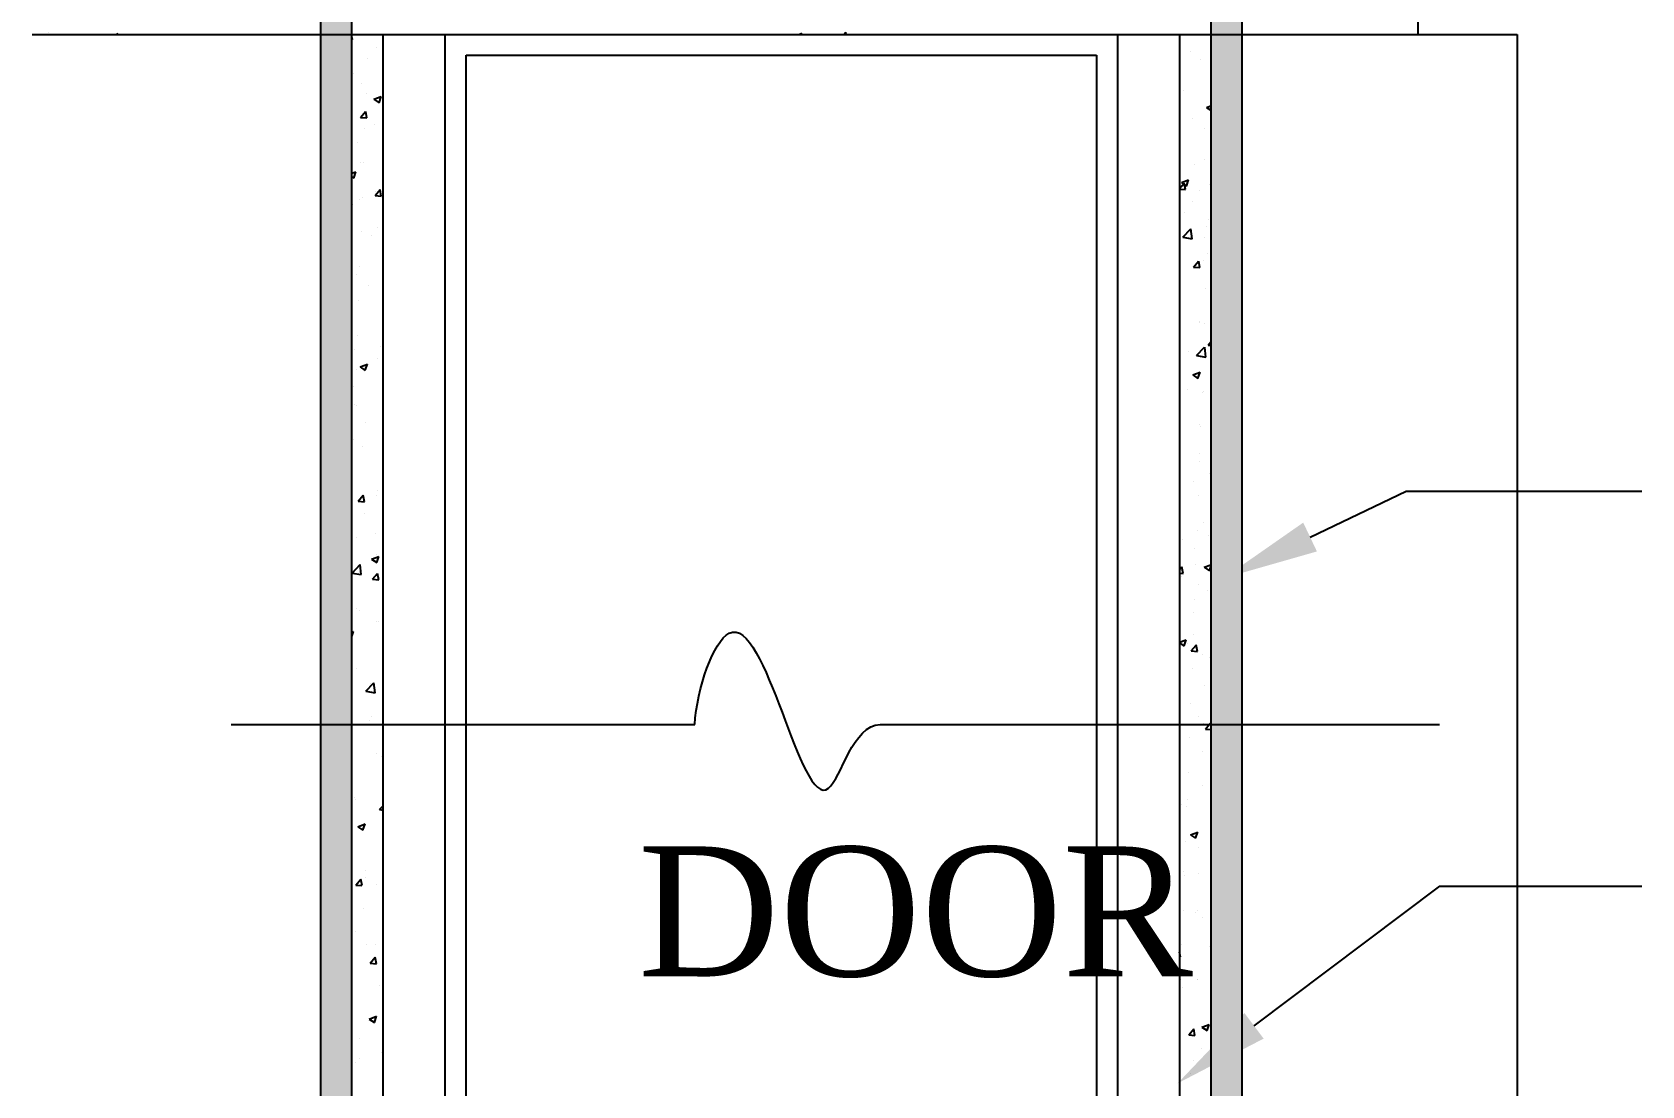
# Model space of a CAD drawing. Header units: metres. Extents: x 33037 to 86814, y -4407 to 25.
# Drawn here: x 86745.588 to 86749.434, y -4162.108 to -4159.592 of the extents above; entities that cross this region are included whole.
import ezdxf

# ---------------------------------------------------------------- set-up
doc = ezdxf.new("R2010")
doc.units = ezdxf.units.M
doc.header["$MEASUREMENT"] = 0
doc.styles.add('PRS', font='pala.ttf')

msp = doc.modelspace()

# ---------------------------------------------------------------- hatches: boundary and pattern name
at = {"linetype": 'Continuous'}
h = msp.add_hatch(color=256, dxfattribs=at)
h.paths.add_polyline_path([(86746.35192, -4159.37379), (86746.96593, -4159.37379), (86746.96593, -4159.29943), (86746.27755, -4159.29943), (86746.27755, -4163.26422), (86745.66239, -4163.26422), (86745.66239, -4163.33858), (86746.35192, -4163.33858)])
h.paths.add_polyline_path([(86748.47814, -4159.30644), (86747.82123, -4159.30644), (86747.82123, -4159.3808), (86748.40378, -4159.3808), (86748.40378, -4163.33858), (86748.97271, -4163.33858), (86748.97271, -4163.26422), (86748.47814, -4163.26422)])

# ---------------------------------------------------------------- linework, layer by layer
for p, q in [((86746.27755, -4163.26422), (86746.27755, -4159.29943)), ((86746.27755, -4163.26422), (86746.27755, -4159.29943)), ((86746.35192, -4163.33858), (86746.35192, -4159.29943)), ((86748.40378, -4159.29943), (86748.40378, -4163.33858)), ((86748.47814, -4159.29943), (86748.47814, -4163.26422)), ((86748.47814, -4159.30644), (86748.47814, -4163.26422)), ((86748.89835, -4159.29943), (86748.89835, -4159.59687)), ((86746.35192, -4163.33858), (86746.35192, -4159.37379)), ((86748.40378, -4159.3808), (86748.40378, -4163.33858)), ((86745.58803, -4159.59687), (86748.9003, -4159.59687)), ((86745.6265, -4159.59235), (86745.6265, -4159.59235)), ((86745.7876, -4159.59687), (86745.79335, -4159.59466)), ((86745.79267, -4159.59687), (86745.79342, -4159.59461)), ((86746.04225, -4159.59534), (86746.04225, -4159.59534)), ((86746.15942, -4159.59536), (86746.15942, -4159.59536)), ((86746.28011, -4159.59547), (86746.28011, -4159.59547)), ((86746.42628, -4163.26422), (86746.42628, -4159.59687)), ((86746.575, -4159.59687), (86748.1807, -4159.59687)), ((86746.575, -4163.26422), (86746.575, -4159.59687)), ((86746.90107, -4159.59561), (86746.90107, -4159.59561)), ((86747.1818, -4159.59684), (86747.1818, -4159.59684)), ((86747.41933, -4159.59687), (86747.42649, -4159.59412)), ((86747.42563, -4159.59687), (86747.42657, -4159.59407)), ((86747.52717, -4159.59687), (86747.53155, -4159.59165)), ((86747.53259, -4159.59687), (86747.53162, -4159.5916)), ((86748.1807, -4159.59687), (86748.1807, -4163.26422)), ((86748.32942, -4159.59687), (86748.32942, -4163.26422)), ((86748.89835, -4159.59687), (86749.13586, -4159.59687)), ((86749.13586, -4159.59687), (86749.13586, -4163.4502)), ((86746.35326, -4159.60992), (86746.35192, -4159.60265)), ((86746.35192, -4159.60986), (86746.35318, -4159.60997)), ((86746.41135, -4159.62895), (86746.41135, -4159.62895)), ((86748.35512, -4159.63834), (86748.35512, -4159.63834)), ((86748.40301, -4159.63428), (86748.40301, -4159.63428)), ((86746.38897, -4159.65557), (86746.38897, -4159.65557)), ((86746.62457, -4159.64644), (86748.13113, -4159.64644)), ((86746.62457, -4163.21464), (86746.62457, -4159.64644)), ((86748.13113, -4159.64644), (86748.13113, -4163.21464)), ((86748.37812, -4159.65608), (86748.37812, -4159.65608)), ((86746.35509, -4159.68959), (86746.35509, -4159.68959)), ((86746.37434, -4159.71443), (86746.37434, -4159.71443)), ((86746.38595, -4159.73808), (86746.38595, -4159.73808)), ((86746.40443, -4159.75182), (86746.42179, -4159.74516)), ((86746.40443, -4159.75182), (86746.41676, -4159.76014)), ((86746.41449, -4159.74401), (86746.41449, -4159.74401)), ((86746.41684, -4159.76009), (86746.42186, -4159.74511)), ((86748.3378, -4159.73204), (86748.3378, -4159.73204)), ((86746.37276, -4159.79512), (86746.38471, -4159.78087)), ((86746.38765, -4159.79636), (86746.38478, -4159.78082)), ((86748.3938, -4159.77113), (86748.40378, -4159.7673)), ((86748.3938, -4159.77113), (86748.40378, -4159.77787)), ((86746.37276, -4159.79512), (86746.38757, -4159.79641)), ((86746.38294, -4159.8206), (86746.38294, -4159.8206)), ((86746.40508, -4159.81272), (86746.40508, -4159.81272)), ((86748.35911, -4159.79829), (86748.35911, -4159.79829)), ((86748.38762, -4159.82206), (86748.38762, -4159.82206)), ((86746.3646, -4159.85557), (86746.3646, -4159.85557)), ((86746.37227, -4159.90163), (86746.37227, -4159.90163)), ((86746.37993, -4159.90311), (86746.37993, -4159.90311)), ((86748.36393, -4159.90696), (86748.36393, -4159.90696)), ((86748.38985, -4159.89658), (86748.38985, -4159.89658)), ((86746.35192, -4159.92857), (86746.36148, -4159.9249)), ((86746.35192, -4159.93682), (86746.35645, -4159.93988)), ((86746.35653, -4159.93983), (86746.36155, -4159.92485)), ((86746.35681, -4159.93938), (86746.35681, -4159.93938)), ((86748.33349, -4159.95088), (86748.35084, -4159.94421)), ((86748.34589, -4159.95914), (86748.35092, -4159.94417)), ((86746.37691, -4159.98563), (86746.37691, -4159.98563)), ((86746.40715, -4159.98156), (86746.4191, -4159.96732)), ((86746.40715, -4159.98156), (86746.42196, -4159.98286)), ((86746.40908, -4159.97268), (86746.40908, -4159.97268)), ((86746.42204, -4159.98281), (86746.41917, -4159.96727)), ((86748.32942, -4159.965), (86748.34036, -4159.95197)), ((86748.32942, -4159.9663), (86748.34322, -4159.96751)), ((86748.33349, -4159.95088), (86748.34582, -4159.95919)), ((86748.3433, -4159.96746), (86748.34043, -4159.95192)), ((86748.37738, -4159.96996), (86748.37738, -4159.96996)), ((86748.40116, -4159.95619), (86748.40116, -4159.95619)), ((86746.35436, -4160.00346), (86746.35436, -4160.00346)), ((86746.36911, -4159.99122), (86746.36911, -4159.99122)), ((86748.34158, -4160.02324), (86748.34158, -4160.02324)), ((86748.36078, -4159.99655), (86748.36078, -4159.99655)), ((86746.41376, -4160.05789), (86746.41376, -4160.05789)), ((86748.33699, -4160.08144), (86748.3563, -4160.06132)), ((86748.35911, -4160.08483), (86748.35638, -4160.06129)), ((86748.39385, -4160.05654), (86748.39385, -4160.05654)), ((86748.39815, -4160.0387), (86748.39815, -4160.0387)), ((86746.3739, -4160.06814), (86746.3739, -4160.06814)), ((86746.39778, -4160.07663), (86746.39778, -4160.07663)), ((86748.33699, -4160.08144), (86748.35904, -4160.08486)), ((86748.38945, -4160.08195), (86748.38945, -4160.08195)), ((86748.3628, -4160.15266), (86748.37475, -4160.13842)), ((86748.37769, -4160.15391), (86748.37483, -4160.13837)), ((86748.38689, -4160.13594), (86748.38689, -4160.13594)), ((86748.39513, -4160.12122), (86748.39513, -4160.12122)), ((86746.36386, -4160.16944), (86746.36386, -4160.16944)), ((86746.37088, -4160.15065), (86746.37088, -4160.15065)), ((86748.3628, -4160.15266), (86748.37762, -4160.15395)), ((86746.39155, -4160.19763), (86746.39155, -4160.19763)), ((86748.39212, -4160.20373), (86748.39212, -4160.20373)), ((86746.36787, -4160.23317), (86746.36787, -4160.23317)), ((86746.42391, -4160.25154), (86746.42391, -4160.25154)), ((86748.37632, -4160.28149), (86748.37632, -4160.28149)), ((86748.37665, -4160.28383), (86748.37665, -4160.28383)), ((86748.38911, -4160.28625), (86748.38911, -4160.28625)), ((86746.35363, -4160.31734), (86746.35363, -4160.31734)), ((86746.36486, -4160.31568), (86746.36486, -4160.31568)), ((86748.39719, -4160.3391), (86748.40378, -4160.33125)), ((86746.3587, -4160.34931), (86746.3587, -4160.34931)), ((86746.42075, -4160.34114), (86746.42075, -4160.34114)), ((86748.35037, -4160.35463), (86748.35037, -4160.35463)), ((86748.36985, -4160.36392), (86748.38916, -4160.3438)), ((86748.36985, -4160.36392), (86748.3919, -4160.36734)), ((86748.38609, -4160.36876), (86748.38609, -4160.36876)), ((86748.39198, -4160.36731), (86748.38924, -4160.34377)), ((86748.39719, -4160.3391), (86748.40378, -4160.33968)), ((86746.36184, -4160.3982), (86746.36184, -4160.3982)), ((86746.37146, -4160.39085), (86746.38881, -4160.38418)), ((86746.37146, -4160.39085), (86746.38379, -4160.39916)), ((86746.38386, -4160.39911), (86746.38889, -4160.38413)), ((86746.41302, -4160.37176), (86746.41302, -4160.37176)), ((86748.36082, -4160.41016), (86748.37818, -4160.40349)), ((86748.37323, -4160.41843), (86748.37825, -4160.40345)), ((86746.35555, -4160.4389), (86746.35555, -4160.4389)), ((86748.34721, -4160.44422), (86748.34721, -4160.44422)), ((86748.36082, -4160.41016), (86748.37315, -4160.41847)), ((86746.35883, -4160.48071), (86746.35883, -4160.48071)), ((86746.36313, -4160.48332), (86746.36313, -4160.48332)), ((86748.38308, -4160.45127), (86748.38308, -4160.45127)), ((86748.38616, -4160.44981), (86748.38616, -4160.44981)), ((86746.38422, -4160.5243), (86746.38422, -4160.5243)), ((86746.35581, -4160.56322), (86746.35581, -4160.56322)), ((86748.37588, -4160.52963), (86748.37588, -4160.52963)), ((86748.38006, -4160.53379), (86748.38006, -4160.53379)), ((86746.37697, -4160.58186), (86746.37697, -4160.58186)), ((86748.331, -4160.56743), (86748.331, -4160.56743)), ((86748.37592, -4160.59771), (86748.37592, -4160.59771)), ((86746.3529, -4160.63121), (86746.3529, -4160.63121)), ((86748.37705, -4160.6163), (86748.37705, -4160.6163)), ((86746.3528, -4160.64574), (86746.3528, -4160.64574)), ((86748.36174, -4160.66572), (86748.36174, -4160.66572)), ((86748.40272, -4160.6464), (86748.40378, -4160.64529)), ((86748.40272, -4160.6464), (86748.40378, -4160.64657)), ((86746.36693, -4160.71179), (86746.37888, -4160.69755)), ((86746.36693, -4160.71179), (86746.38175, -4160.71308)), ((86746.38182, -4160.71303), (86746.37896, -4160.6975)), ((86746.41034, -4160.69922), (86746.41034, -4160.69922)), ((86746.41229, -4160.68564), (86746.41229, -4160.68564)), ((86748.37404, -4160.69882), (86748.37404, -4160.69882)), ((86748.40201, -4160.70454), (86748.40201, -4160.70454)), ((86746.38096, -4160.74182), (86746.38096, -4160.74182)), ((86746.40719, -4160.78881), (86746.40719, -4160.78881)), ((86748.37102, -4160.78133), (86748.37102, -4160.78133)), ((86748.38543, -4160.76369), (86748.38543, -4160.76369)), ((86746.3624, -4160.79719), (86746.3624, -4160.79719)), ((86748.3368, -4160.80231), (86748.3368, -4160.80231)), ((86748.36574, -4160.82568), (86748.36574, -4160.82568)), ((86748.39885, -4160.79414), (86748.39885, -4160.79414)), ((86746.35215, -4160.88315), (86746.37146, -4160.86302)), ((86746.37427, -4160.88654), (86746.37154, -4160.863)), ((86746.39879, -4160.85013), (86746.41615, -4160.84347)), ((86746.39879, -4160.85013), (86746.41112, -4160.85844)), ((86746.4112, -4160.85839), (86746.41622, -4160.84342)), ((86746.41171, -4160.84011), (86746.41171, -4160.84011)), ((86748.32942, -4160.87473), (86748.33453, -4160.86864)), ((86748.33747, -4160.88413), (86748.33461, -4160.8686)), ((86748.36801, -4160.86384), (86748.36801, -4160.86384)), ((86748.38815, -4160.86944), (86748.40378, -4160.86344)), ((86748.38815, -4160.86944), (86748.40048, -4160.87775)), ((86748.40056, -4160.87771), (86748.40378, -4160.8681)), ((86746.35215, -4160.88315), (86746.3742, -4160.88656)), ((86746.40132, -4160.89823), (86746.41327, -4160.88399)), ((86746.40132, -4160.89823), (86746.41614, -4160.89953)), ((86746.41621, -4160.89948), (86746.41335, -4160.88394)), ((86748.32942, -4160.88348), (86748.3374, -4160.88418)), ((86748.33365, -4160.8919), (86748.33365, -4160.8919)), ((86746.35217, -4160.94509), (86746.35217, -4160.94509)), ((86748.36499, -4160.94636), (86748.36499, -4160.94636)), ((86748.37519, -4160.91158), (86748.37519, -4160.91158)), ((86748.39648, -4160.92397), (86748.39648, -4160.92397)), ((86746.36344, -4160.96677), (86746.36344, -4160.96677)), ((86746.37065, -4160.97198), (86746.37065, -4160.97198)), ((86748.36232, -4160.9773), (86748.36232, -4160.9773)), ((86746.35192, -4161.03507), (86746.35591, -4161.02316)), ((86746.35192, -4161.02471), (86746.35583, -4161.02321)), ((86746.41156, -4160.99951), (86746.41156, -4160.99951)), ((86746.4157, -4161.00006), (86746.4157, -4161.00006)), ((86748.32942, -4161.04857), (86748.3452, -4161.04252)), ((86748.32942, -4161.05025), (86748.34017, -4161.0575)), ((86748.34025, -4161.05745), (86748.34528, -4161.04247)), ((86748.34821, -4161.05063), (86748.34821, -4161.05063)), ((86748.35697, -4161.06933), (86748.36892, -4161.05509)), ((86748.36198, -4161.02887), (86748.36198, -4161.02887)), ((86748.37187, -4161.07058), (86748.369, -4161.05504)), ((86748.35697, -4161.06933), (86748.37179, -4161.07063)), ((86748.38469, -4161.07756), (86748.38469, -4161.07756)), ((86748.40047, -4161.08392), (86748.40047, -4161.08392)), ((86746.36167, -4161.11107), (86746.36167, -4161.11107)), ((86748.35897, -4161.11139), (86748.35897, -4161.11139)), ((86746.38501, -4161.16563), (86746.40432, -4161.14551)), ((86746.38501, -4161.16563), (86746.40706, -4161.16905)), ((86746.39678, -4161.14689), (86746.39678, -4161.14689)), ((86746.40714, -4161.16902), (86746.4044, -4161.14548)), ((86748.38844, -4161.15222), (86748.38844, -4161.15222)), ((86748.35595, -4161.1939), (86748.35595, -4161.1939)), ((86746.06368, -4161.2453), (86747.17084, -4161.2453)), ((86746.39362, -4161.23649), (86746.39362, -4161.23649)), ((86746.39817, -4161.22501), (86746.39817, -4161.22501)), ((86747.61409, -4161.2453), (86748.94999, -4161.2453)), ((86748.37446, -4161.22546), (86748.37446, -4161.22546)), ((86748.38529, -4161.24181), (86748.38529, -4161.24181)), ((86748.39137, -4161.25577), (86748.40016, -4161.2453)), ((86748.40016, -4161.2453), (86748.40332, -4161.24153)), ((86748.40378, -4161.24361), (86748.40339, -4161.24149)), ((86748.35294, -4161.27642), (86748.35294, -4161.27642)), ((86748.39137, -4161.25577), (86748.40378, -4161.25686)), ((86746.41083, -4161.31339), (86746.41083, -4161.31339)), ((86746.42229, -4161.32189), (86746.42229, -4161.32189)), ((86746.42612, -4161.30941), (86746.42628, -4161.30935)), ((86746.42612, -4161.30941), (86746.42628, -4161.30951)), ((86748.38294, -4161.30887), (86748.38294, -4161.30887)), ((86748.34992, -4161.35893), (86748.34992, -4161.35893)), ((86748.38396, -4161.39144), (86748.38396, -4161.39144)), ((86746.35709, -4161.41965), (86746.35709, -4161.41965)), ((86746.36094, -4161.42494), (86746.36094, -4161.42494)), ((86746.41788, -4161.44811), (86746.42628, -4161.43935)), ((86748.33363, -4161.43487), (86748.33363, -4161.43487)), ((86748.34691, -4161.44144), (86748.34691, -4161.44144)), ((86748.34875, -4161.42498), (86748.34875, -4161.42498)), ((86746.36581, -4161.48915), (86746.38317, -4161.48249)), ((86746.37822, -4161.49742), (86746.38324, -4161.48244)), ((86746.41788, -4161.44811), (86746.42628, -4161.44941)), ((86746.35285, -4161.51096), (86746.35285, -4161.51096)), ((86746.36581, -4161.48915), (86746.37814, -4161.49747)), ((86748.34389, -4161.52396), (86748.34389, -4161.52396)), ((86748.35518, -4161.50846), (86748.37253, -4161.5018)), ((86748.35518, -4161.50846), (86748.36751, -4161.51678)), ((86748.36758, -4161.51673), (86748.37261, -4161.50175)), ((86748.37373, -4161.53933), (86748.37373, -4161.53933)), ((86746.38322, -4161.59457), (86746.38322, -4161.59457)), ((86748.33762, -4161.59482), (86748.33762, -4161.59482)), ((86748.37488, -4161.59989), (86748.37488, -4161.59989)), ((86746.3611, -4161.62846), (86746.37305, -4161.61422)), ((86746.3611, -4161.62846), (86746.37592, -4161.62975)), ((86746.376, -4161.6297), (86746.37313, -4161.61417)), ((86746.38359, -4161.60925), (86746.38359, -4161.60925)), ((86746.4101, -4161.62726), (86746.4101, -4161.62726)), ((86748.34088, -4161.60647), (86748.34088, -4161.60647)), ((86746.38006, -4161.68416), (86746.38006, -4161.68416)), ((86748.33787, -4161.68899), (86748.33787, -4161.68899)), ((86748.36836, -4161.69311), (86748.36836, -4161.69311)), ((86748.37172, -4161.68949), (86748.37172, -4161.68949)), ((86748.38323, -4161.70531), (86748.38323, -4161.70531)), ((86746.36021, -4161.73882), (86746.36021, -4161.73882)), ((86746.38759, -4161.76921), (86746.38759, -4161.76921)), ((86746.40873, -4161.76956), (86746.40873, -4161.76956)), ((86748.33165, -4161.8008), (86748.32942, -4161.78874)), ((86748.33485, -4161.7715), (86748.33485, -4161.7715)), ((86748.40039, -4161.77489), (86748.40039, -4161.77489)), ((86746.3955, -4161.8149), (86746.40745, -4161.80066)), ((86746.3955, -4161.8149), (86746.41031, -4161.8162)), ((86746.41039, -4161.81615), (86746.40752, -4161.80061)), ((86748.32942, -4161.80066), (86748.33157, -4161.80085)), ((86746.41833, -4161.8675), (86746.41833, -4161.8675)), ((86748.33184, -4161.85401), (86748.33184, -4161.85401)), ((86748.37236, -4161.85307), (86748.37236, -4161.85307)), ((86748.373, -4161.8532), (86748.373, -4161.8532)), ((86748.33519, -4161.87265), (86748.33519, -4161.87265)), ((86746.39315, -4161.94843), (86746.4105, -4161.94177)), ((86746.40555, -4161.9567), (86746.41058, -4161.94172)), ((86746.40937, -4161.94113), (86746.40937, -4161.94113)), ((86746.39315, -4161.94843), (86746.40548, -4161.95675)), ((86748.35115, -4161.986), (86748.3631, -4161.97176)), ((86748.35115, -4161.986), (86748.36596, -4161.9873)), ((86748.36604, -4161.98725), (86748.36317, -4161.97171)), ((86748.38251, -4161.96774), (86748.39987, -4161.96108)), ((86748.38251, -4161.96774), (86748.39484, -4161.97606)), ((86748.39492, -4161.97601), (86748.39994, -4161.96103)), ((86748.4031, -4161.95136), (86748.4031, -4161.95136)), ((86746.37006, -4161.99416), (86746.37006, -4161.99416)), ((86748.3825, -4162.01918), (86748.3825, -4162.01918)), ((86746.35948, -4162.05269), (86746.35948, -4162.05269)), ((86746.36965, -4162.04224), (86746.36965, -4162.04224)), ((86746.42232, -4162.02745), (86746.42232, -4162.02745)), ((86748.36131, -4162.04757), (86748.36131, -4162.04757)), ((86748.35483, -4162.07802), (86748.35483, -4162.07802))]:
    msp.add_line(p, q, dxfattribs=at)
for points in [[(86748.64098, -4160.79721), (86748.87061, -4160.68805), (86749.43353, -4160.68805)], [(86748.50717, -4161.96459), (86748.95086, -4161.63101), (86749.43353, -4161.63101)]]:
    msp.add_lwpolyline(points, dxfattribs=at)
msp.add_open_spline([(86747.17084, -4161.2453), (86747.17665, -4161.15826), (86747.30705, -4160.78251), (86747.45837, -4161.6601), (86747.54885, -4161.2453), (86747.61409, -4161.2453)], degree=3, knots=[5.519627, 5.519627, 5.519627, 5.519627, 13.0691856, 30.810908, 38.7069806, 38.7069806, 38.7069806, 38.7069806], dxfattribs=at)
for points in [[(86748.65734, -4160.83162), (86748.43452, -4160.89536), (86748.62462, -4160.7628)], [(86748.53006, -4161.99504), (86748.32445, -4162.10196), (86748.48427, -4161.93413)]]:
    msp.add_solid(points, dxfattribs=at)

# ---------------------------------------------------------------- texts
at = {"style": 'PRS'}
msp.add_text('DOOR', height=0.309836, dxfattribs=at).set_placement((86747.03545, -4161.84599))

doc.saveas('drawing.dxf')
